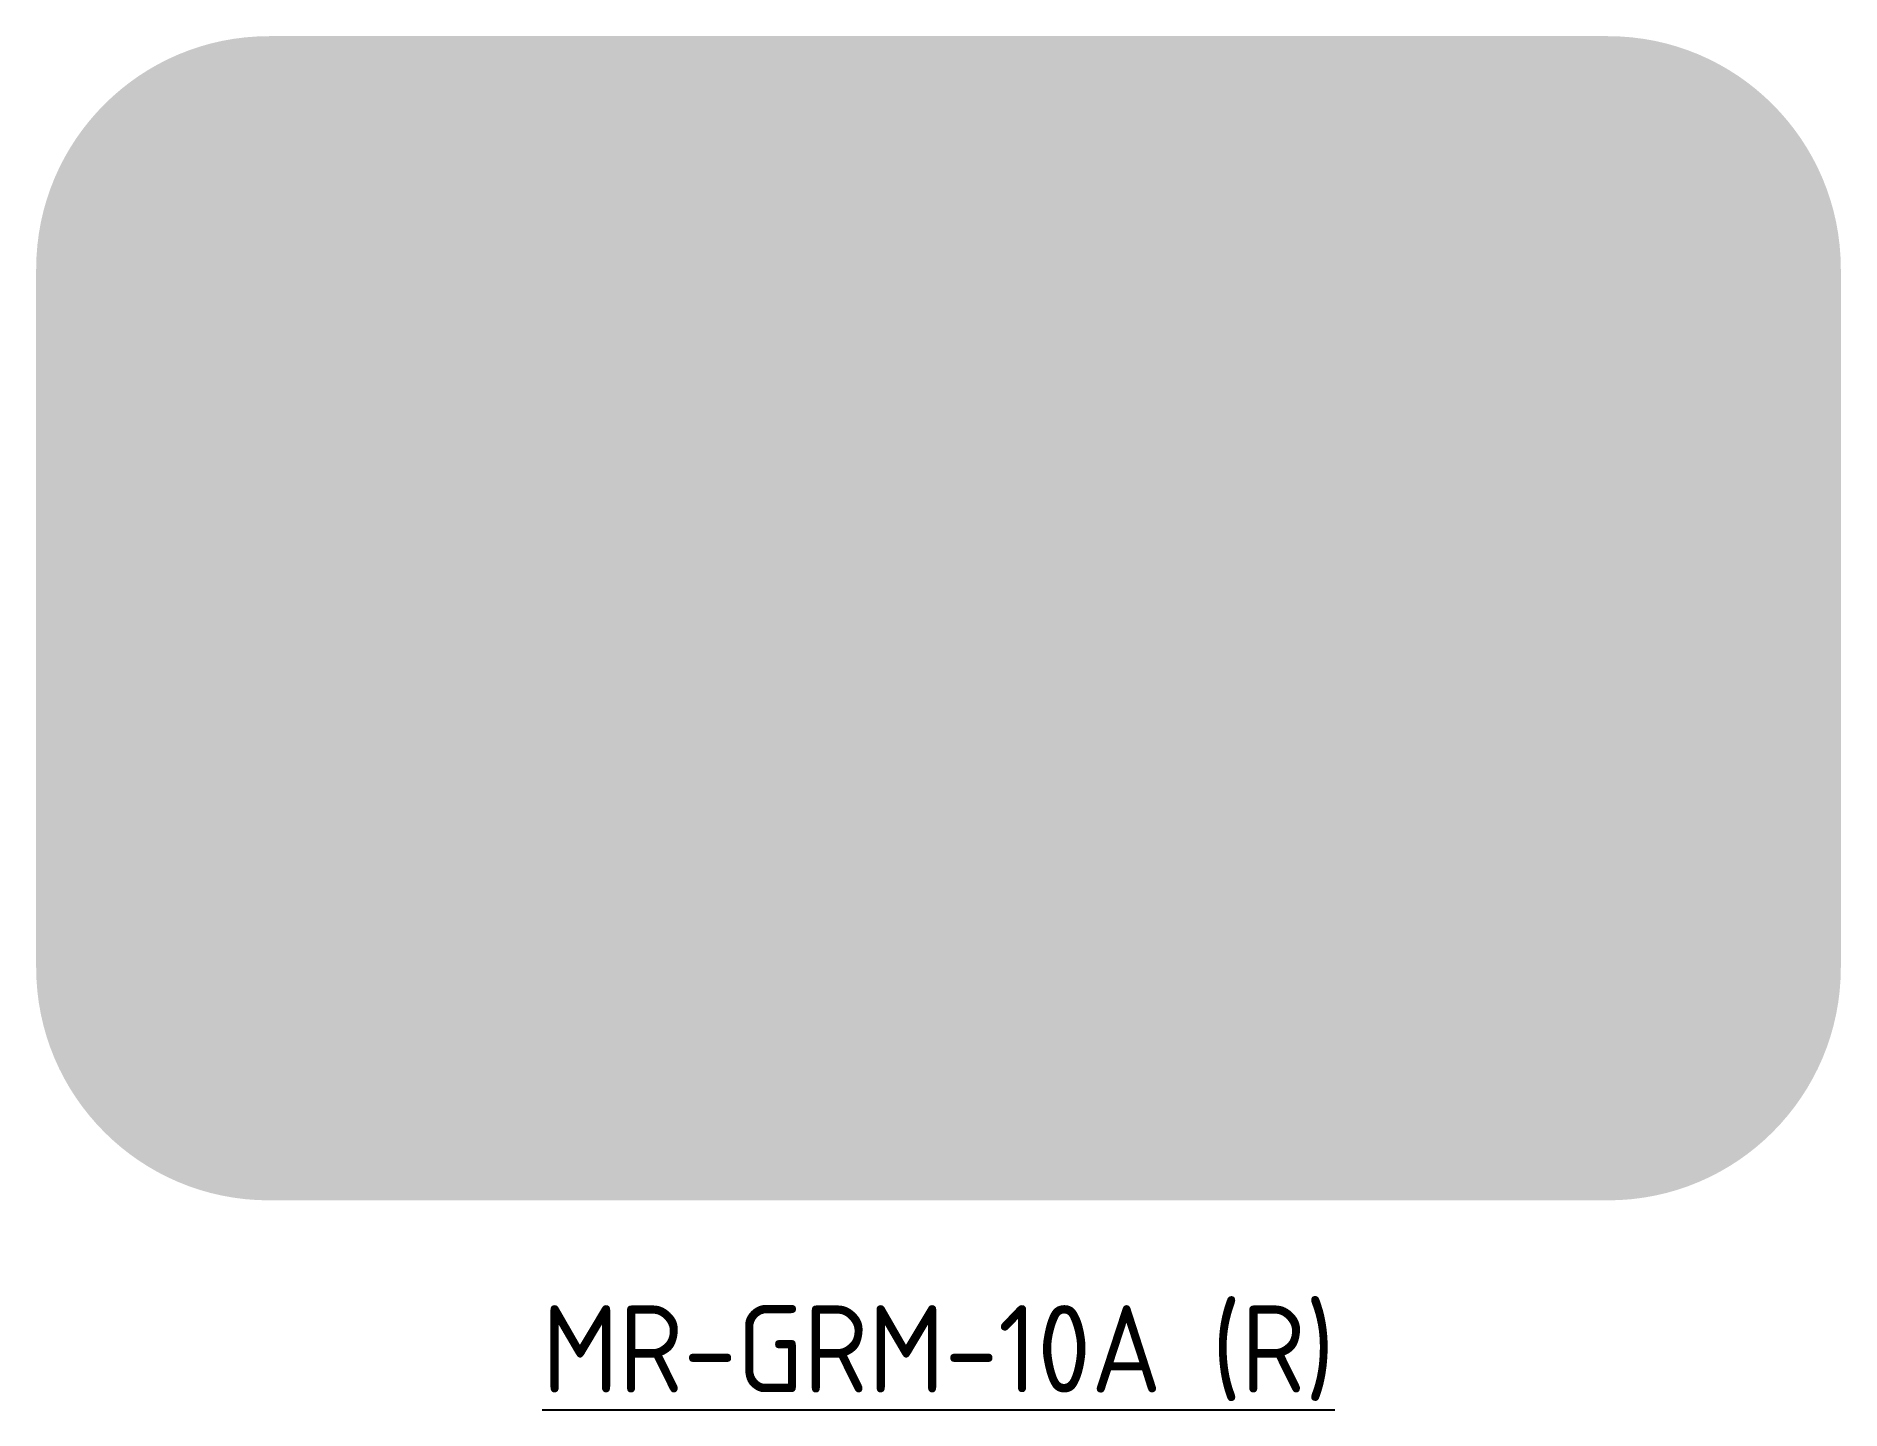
# Model space of a CAD drawing. Extents: x -31 to 31, y -7.2 to 40.
import ezdxf

# ---------------------------------------------------------------- set-up
doc = ezdxf.new("R2010")
doc.units = 0
doc.layers.add('_GREEN-ST', color=96, linetype='Continuous')
doc.layers.add('T35', color=3, linetype='Continuous')
doc.layers.add('_YELLOW', color=7, linetype='Continuous', true_color=0xfedb00)
doc.styles.add('T35', font='isocp2.shx', dxfattribs={"height": 3.5})

msp = doc.modelspace()

# ---------------------------------------------------------------- hatches: boundary and pattern name
at = {"layer": '_GREEN-ST'}
h = msp.add_hatch(color=256, dxfattribs=at)
h.dxf.hatch_style = 1
edge = h.paths.add_edge_path(flags=16)
edge.add_line((2.970889244992213, 26.22358043845043), (-2.743701869034749, 29.18895535563761))
edge.add_arc((-2.190990257669546, 30.25408909121366), 1.200000000000042, 95.30092651653001, 242.5746200584494, ccw=False)
edge.add_line((-2.30185428454588, 31.44895693643539), (11.416017270473, 32.72174914257112))
edge.add_arc((11.52688129734929, 31.52688129734938), 1.200000000000023, -5.300926516523475, 95.3009265165278, ccw=False)
edge.add_line((12.72174914257103, 31.41601727047319), (11.44895693643534, 17.69814571545421))
edge.add_arc((10.25408909121357, 17.80900974233046), 1.200000000000064, 207.4253799415545, 354.69907348347454, ccw=False)
edge.add_line((9.188955355637608, 17.25629813096521), (6.223580438450335, 22.9708892449923))
edge.add_line((6.223580438450336, 22.97088924499231), (-7.777133829043487, 7.273118702650756))
edge.add_line((-7.777133829043487, 7.273118702650755), (-12.72688129734925, 12.22286617095661))
edge.add_line((-12.72688129734925, 12.22286617095661), (2.970889244992213, 26.22358043845043))
edge = h.paths.add_edge_path()
edge.add_arc((-23, 8), 3.2, 180, 270)
edge.add_line((-23, 4.800000000000001), (23, 4.800000000000001))
edge.add_arc((23, 8), 3.2, 270, 360)
edge.add_line((26.2, 8), (26.2, 32))
edge.add_arc((23, 32), 3.2, 0, 90)
edge.add_line((23, 35.2), (-23, 35.2))
edge.add_arc((-23, 32), 3.2, 90, 180)
edge.add_line((-26.2, 32), (-26.2, 8))
at = {"layer": '_YELLOW'}
h = msp.add_hatch(color=256, dxfattribs=at)
h.dxf.hatch_style = 1
edge = h.paths.add_edge_path(flags=16)
edge.add_arc((-23, 8), 3.2, 180, 270)
edge.add_line((-23, 4.800000000000001), (23, 4.800000000000001))
edge.add_arc((23, 8), 3.2, 270, 360)
edge.add_line((26.2, 8), (26.2, 32))
edge.add_arc((23, 32), 3.2, 0, 90)
edge.add_line((23, 35.2), (-23, 35.2))
edge.add_arc((-23, 32), 3.2, 90, 180)
edge.add_line((-26.2, 32), (-26.2, 8))
edge = h.paths.add_edge_path()
edge.add_arc((-23, 8), 8, 180, 270)
edge.add_line((-23, 0), (23, 0))
edge.add_arc((23, 8), 8, 270, 360)
edge.add_line((31, 8), (31, 32))
edge.add_arc((23, 32), 8, 0, 90)
edge.add_line((23, 40), (-23, 40))
edge.add_arc((-23, 32), 8, 90, 180)
edge.add_line((-31, 32), (-31, 8))
h = msp.add_hatch(color=256, dxfattribs=at)
h.dxf.hatch_style = 1
edge = h.paths.add_edge_path()
edge.add_line((2.970889244992213, 26.22358043845043), (-2.743701869034749, 29.18895535563761))
edge.add_arc((-2.190990257669546, 30.25408909121366), 1.200000000000042, 95.30092651653001, 242.5746200584494, ccw=False)
edge.add_line((-2.30185428454588, 31.44895693643539), (11.416017270473, 32.72174914257112))
edge.add_arc((11.52688129734929, 31.52688129734938), 1.200000000000023, -5.300926516523475, 95.3009265165278, ccw=False)
edge.add_line((12.72174914257103, 31.41601727047319), (11.44895693643534, 17.69814571545421))
edge.add_arc((10.25408909121357, 17.80900974233046), 1.200000000000064, 207.4253799415545, 354.69907348347454, ccw=False)
edge.add_line((9.188955355637608, 17.25629813096521), (6.223580438450335, 22.9708892449923))
edge.add_line((6.223580438450336, 22.97088924499231), (-7.777133829043487, 7.273118702650756))
edge.add_line((-7.777133829043487, 7.273118702650755), (-12.72688129734925, 12.22286617095661))
edge.add_line((-12.72688129734925, 12.22286617095661), (2.970889244992213, 26.22358043845043))

# ---------------------------------------------------------------- texts
at = {"layer": 'T35', "insert": (-4.547473508864641e-14, -3.6), "char_height": 3, "attachment_point": 2, "style": 'T35'}
msp.add_mtext('{\\LMR-GRM-10A (R)}', dxfattribs=at)

doc.saveas('drawing.dxf')
